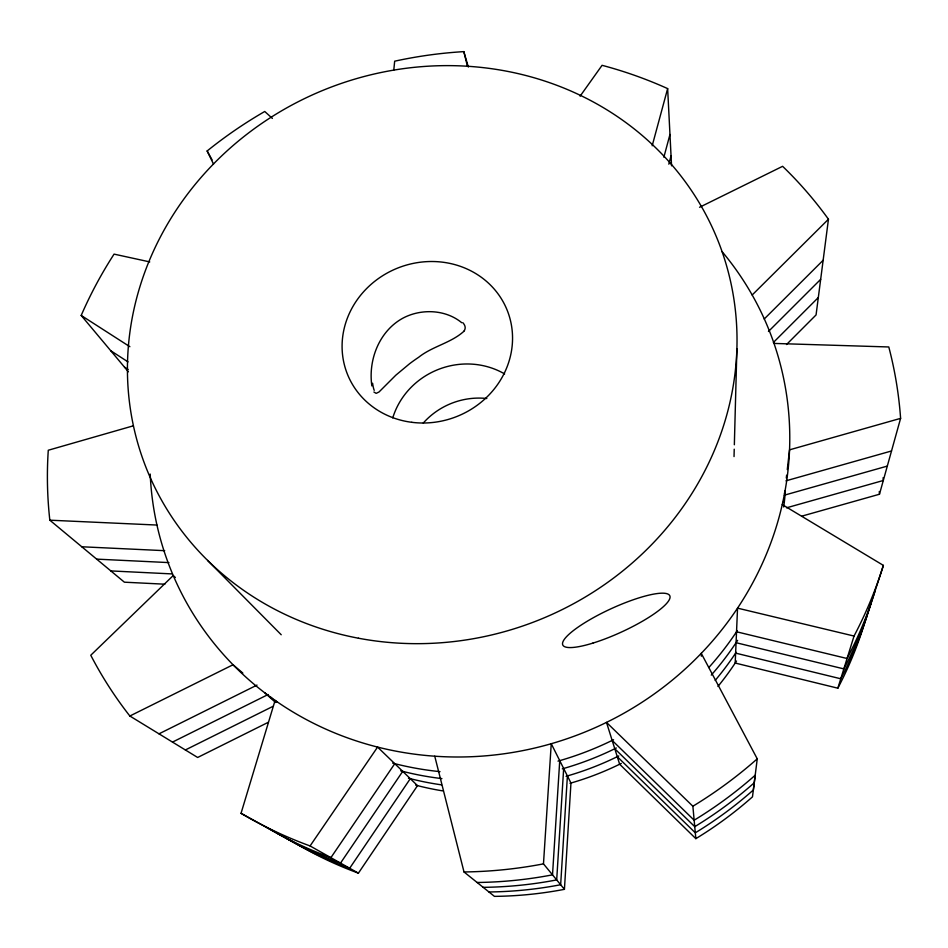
<?xml version="1.0" encoding="UTF-8"?>
<svg xmlns="http://www.w3.org/2000/svg" width="948" height="948" viewBox="0 0 948 948"><rect width="100%" height="100%" fill="white"/><g stroke="black" fill="none" stroke-linecap="round" stroke-linejoin="round"><path stroke-width="1.42" d="M734.036 456.581L734.226 449.198M734.345 444.778L736.892 348.805M564.427 889.331L570.957 783.024L551.25 743.718L543.477 863.865L564.427 889.331A381.309 365.916 -21.6 0 1 494.429 896.37L464.01 871.959L434.753 756.208M563.669 768.473L556.689 879.91A399.428 381.475 -21.6 0 1 483.184 887.34M567.402 775.926L560.659 884.733A390.173 373.548 -21.6 0 1 488.943 891.973M559.735 760.64L552.518 874.838A409.157 389.758 -21.6 0 1 477.128 882.481M393.799 70.01L394.664 61.193A430.096 407.427 -21.6 0 1 463.821 51.63L468.336 67.024M783.522 502.227L783.842 499.418M784.494 493.754L784.826 490.874M786.307 478.005L786.627 475.185M787.278 469.556L789.542 449.838L900.6 418.364A430.096 407.427 -21.6 0 0 888.786 346.968L774.006 343.425M701.366 656.206L701.259 653.35L757.251 758.838L752.487 796.841A381.309 365.916 -21.6 0 1 695.844 838.648L619.648 764.23L606.495 722.4L692.87 806.238L695.844 838.648M699.565 207.268L782.61 166.315A430.096 407.427 -21.6 0 1 828.457 219.225L816.062 314.937L786.52 344.527M668.814 164.182L671.042 155.828M663.861 157.214L669.963 134.462M652.188 145.779L667.641 88.602A430.096 407.427 -21.6 0 0 602.075 65.317L580.105 96.163M802.091 516.067L879.471 494.24L900.6 418.364M241.041 813.313A430.096 407.427 -21.6 0 0 310.079 845.948L377.588 747.083L417.511 785.643L358.403 873.155A381.309 365.916 -21.6 0 1 297.091 844.135L241.041 813.313L275.098 700.394L277.302 702.267M854.03 636.049L737.544 608.142L735.198 663.043L837.842 688.189L854.03 636.049A430.096 407.427 -21.6 0 0 883.37 565.387L782.254 504.573M883.37 565.387L863.853 625.431A381.309 365.916 -21.6 0 1 837.842 688.189M464.461 330.757C451.686 342.868 432.478 346.174 418.649 357.289A45.314 11.601 -33.8 0 0 409.607 363.712L395.849 375.171L379.01 391.998L376.166 393.361L373.903 392.01M402.722 771.364L340.522 863.083A399.428 381.475 -21.6 0 1 276.33 832.723M410.294 778.675L349.682 868.25A390.173 373.548 -21.6 0 1 286.96 838.577M394.771 763.673L330.888 857.667A409.157 389.758 -21.6 0 1 265.167 826.573M768.449 331.492L820.672 279.34M773.367 342.501L818.314 297.542M764.207 319.026L823.148 260.262M752.179 295.006L828.457 219.225M158.98 733.835L257.015 685.084M172.5 742.094L268.13 694.517M185.37 749.963L272.906 706.39M268.343 722.269L197.646 757.476L129.852 716.013A430.096 407.427 -21.6 0 1 90.771 655.246L173.235 575.543L175.356 577.486M129.852 716.013L233.03 664.761L242.842 673.08M133.158 425.865L48.277 450.241A430.096 407.427 -21.6 0 0 49.829 520.191L124.389 582.191L164.857 584.193M785.975 480.826L891.523 450.975M784.328 495.188L887.304 466.096M786.52 507.82L883.299 480.494A390.173 373.548 -21.6 0 0 883.098 477.721M49.829 520.191L156.953 525.05M81.789 546.771L164.715 550.681M96.66 559.13L168.934 562.602M110.845 570.921L171.742 573.896M149.748 261.909L114.068 254.123A430.096 407.427 -21.6 0 0 81.196 315.447L128.395 371.806M736.537 631.771L847.062 658.505A409.157 389.758 -21.6 0 0 874.98 591.232M736.063 642.708L843.839 668.897A399.428 381.475 -21.6 0 0 871.082 603.189M735.624 653.125L840.769 678.78A390.173 373.548 -21.6 0 0 867.384 614.588M310.079 845.948L358.403 873.155M81.196 315.447L129.876 346.707M110.75 350.736L128.027 361.887M124.52 367.184L128.146 369.519M272.384 118.417L264.741 111.485A430.096 407.427 -21.6 0 0 207.15 150.969L213.501 164.075M461.723 322.711C445.477 309.249 420.651 308.456 402.462 318.409A46.132 38.513 -42.7 0 0 392.875 325.176C376.048 340 368.677 363.973 371.853 385.907M612.159 740.412L694.149 820.21A409.157 389.758 -21.6 0 0 755.201 775.227L753.352 789.992A390.173 373.548 -21.6 0 1 695.311 832.806L617.278 756.682M614.778 748.754L694.754 826.668A399.428 381.475 -21.6 0 0 754.253 782.787M207.624 560.446L281.224 634.757M207.15 150.969L212.091 159.904M463.821 51.63L467.328 65.779M667.641 88.602L671.551 165.817M879.27 491.514A381.309 365.916 -21.6 0 1 879.471 494.24M736.525 661.017A285.739 273.972 -21.6 0 1 717.944 686.447M621.319 763.401A285.739 273.972 -21.6 0 1 569.997 783.297M442.562 790.857A285.739 273.972 -21.6 0 1 415.722 785.169M737.615 640.35A299.295 285.573 -21.6 0 1 711.261 675.118M616.33 747.984A299.295 285.573 -21.6 0 1 562.294 768.864M441.91 778.604A299.295 285.573 -21.6 0 1 400.708 770.843M272.882 699.233A299.295 285.573 -21.6 0 1 270.867 697.266M736.169 652.283A292.363 279.648 -21.6 0 1 715.183 680.403M618.783 755.935A292.363 279.648 -21.6 0 1 566.063 776.305M441.519 784.849A292.363 279.648 -21.6 0 1 408.458 778.201M785.347 491.479A306.56 291.735 -21.6 0 1 783.712 507.002M737.319 630.586A306.56 291.735 -21.6 0 1 708.831 667.51M613.557 739.724A306.56 291.735 -21.6 0 1 558.005 761.137M440.002 771.636A306.56 291.735 -21.6 0 1 392.709 763.14M275.726 702.527A306.56 291.735 -21.6 0 1 264.978 692.893M423.27 423.045A71.444 67.912 -21.6 0 1 486.822 398.504M722.115 251.658A322.213 304.912 -21.6 0 1 580.164 733.942A322.213 304.912 -21.6 0 1 150.199 474.071M392.756 417.89A75.082 70.958 -21.6 0 1 504.632 373.939M757.251 758.838A430.096 407.427 -21.6 0 1 692.87 806.238M543.477 863.865A430.096 407.427 -21.6 0 1 464.01 871.959M374.211 390.351A40.468 8.259 -84.3 0 1 372.6 383.229M462.885 322.723A40.468 13.947 8.9 0 1 464.188 330.698M358.439 638.217A307.65 286 -21.6 0 0 725.232 261.245A307.65 286 -21.6 0 0 212.992 164.478A307.65 286 -21.6 0 0 358.439 638.217M411.823 422.31A86.043 79.893 -21.6 0 0 507.654 311.454A86.043 79.893 -21.6 0 0 362.48 293.027A86.043 79.893 -21.6 0 0 411.823 422.31M592.879 643.111A58.906 12.751 -24.7 0 0 669.904 596.031A58.906 12.751 -24.7 0 0 586.065 621.947A58.906 12.751 -24.7 0 0 592.879 643.111"/></g></svg>
